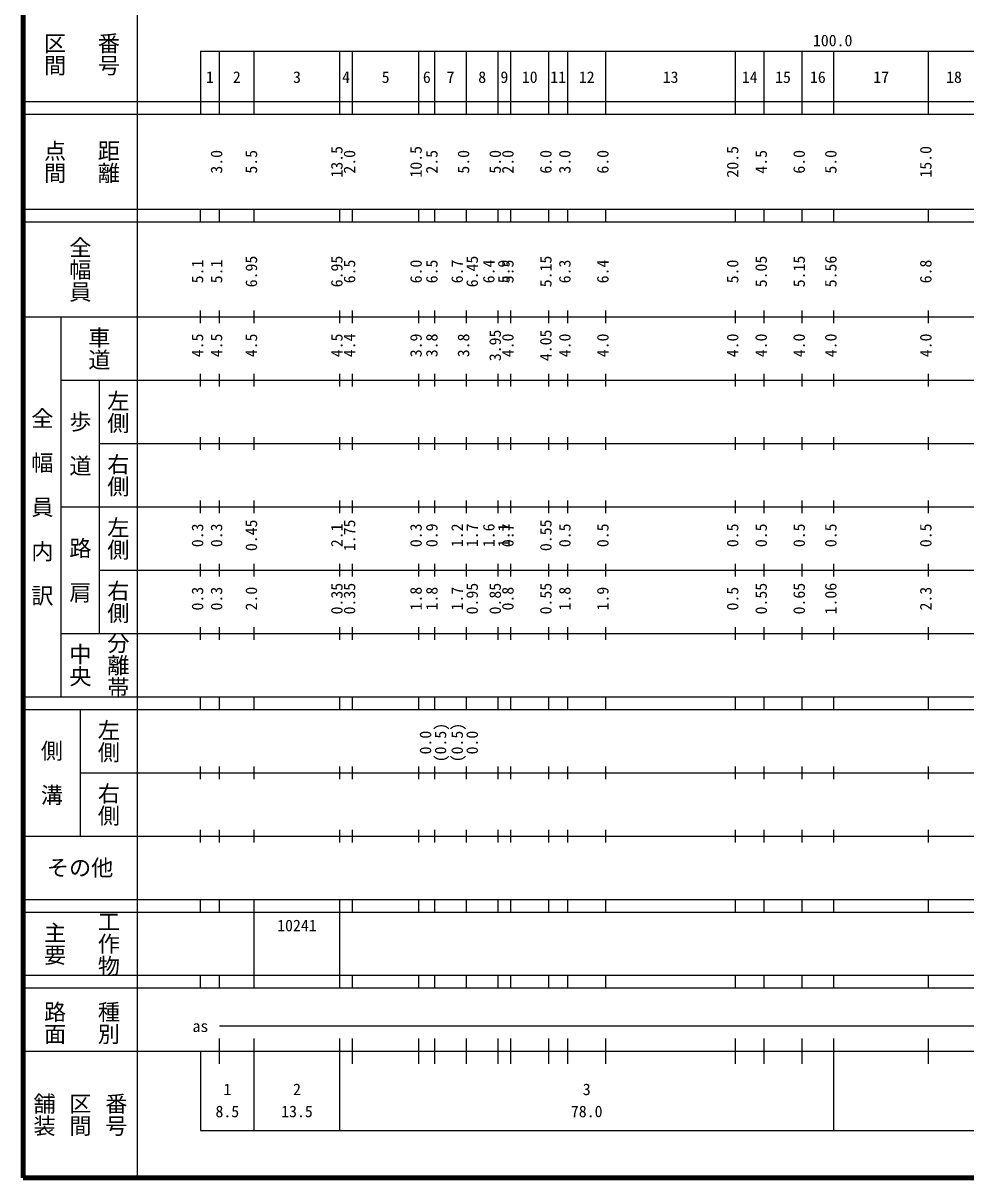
# Model space of a CAD drawing. Units: millimetres on the paper. Extents: x 40 to 680, y 20 to 380.
# Drawn here: x 40 to 188.9, y 20 to 202.4 of the extents above; entities that cross this region are included whole.
import ezdxf
from ezdxf.enums import TextEntityAlignment as Align

# ---------------------------------------------------------------- set-up
doc = ezdxf.new("R2010")
doc.units = ezdxf.units.MM
doc.layers.add('S-TTL', color=2, linetype='Continuous', lineweight=140)
doc.layers.add('S-TTL-BAND', color=7, linetype='Continuous', lineweight=25)
doc.styles.add('@ＭＳ ゴシック', font='')
doc.styles.add('ＭＳ ゴシック', font='')
doc.styles.get('@ＭＳ ゴシック').set_extended_font_data('@MS Gothic')
doc.styles.get('ＭＳ ゴシック').set_extended_font_data('MS Gothic')

msp = doc.modelspace()

# ---------------------------------------------------------------- linework, layer by layer
at = {"layer": 'S-TTL'}
for p, q in [((40, 380), (40, 20)), ((40, 20), (680, 20))]:
    msp.add_line(p, q, dxfattribs=at)
at = {"layer": 'S-TTL-BAND'}
for p, q in [((58, 370), (58, 20)), ((68, 198), (579, 198)), ((68, 198), (68, 188)), ((71, 188), (71, 198)), ((76.5, 188), (76.5, 198)), ((90, 188), (90, 198)), ((92, 188), (92, 198)), ((102.5, 188), (102.5, 198)), ((105, 188), (105, 198)), ((110, 188), (110, 198)), ((115, 188), (115, 198)), ((117, 188), (117, 198)), ((123, 188), (123, 198)), ((126, 188), (126, 198)), ((132, 188), (132, 198)), ((152.5, 188), (152.5, 198)), ((157, 188), (157, 198)), ((163, 188), (163, 198)), ((168, 188), (168, 198)), ((183, 188), (183, 198)), ((40, 190), (579, 190)), ((40, 188), (579, 188)), ((40, 173), (579, 173)), ((68, 171), (68, 173)), ((71, 171), (71, 173)), ((76.5, 171), (76.5, 173)), ((90, 171), (90, 173)), ((92, 171), (92, 173)), ((102.5, 171), (102.5, 173)), ((105, 171), (105, 173)), ((110, 171), (110, 173)), ((115, 171), (115, 173)), ((117, 171), (117, 173)), ((123, 171), (123, 173)), ((126, 171), (126, 173)), ((132, 171), (132, 173)), ((152.5, 171), (152.5, 173)), ((157, 171), (157, 173)), ((163, 171), (163, 173)), ((168, 171), (168, 173)), ((183, 171), (183, 173)), ((40, 171), (579, 171)), ((68, 155), (68, 157)), ((71, 155), (71, 157)), ((76.5, 155), (76.5, 157)), ((90, 155), (90, 157)), ((92, 155), (92, 157)), ((102.5, 155), (102.5, 157)), ((105, 155), (105, 157)), ((110, 155), (110, 157)), ((115, 155), (115, 157)), ((117, 155), (117, 157)), ((123, 155), (123, 157)), ((126, 155), (126, 157)), ((132, 155), (132, 157)), ((152.5, 155), (152.5, 157)), ((157, 155), (157, 157)), ((163, 155), (163, 157)), ((168, 155), (168, 157)), ((183, 155), (183, 157)), ((40, 156), (579, 156)), ((46, 96), (46, 156)), ((46, 146), (579, 146)), ((52, 146), (52, 106)), ((68, 145), (68, 147)), ((71, 145), (71, 147)), ((76.5, 145), (76.5, 147)), ((90, 145), (90, 147)), ((92, 145), (92, 147)), ((102.5, 145), (102.5, 147)), ((105, 145), (105, 147)), ((110, 145), (110, 147)), ((115, 145), (115, 147)), ((117, 145), (117, 147)), ((123, 145), (123, 147)), ((126, 145), (126, 147)), ((132, 145), (132, 147)), ((152.5, 145), (152.5, 147)), ((157, 145), (157, 147)), ((163, 145), (163, 147)), ((168, 145), (168, 147)), ((183, 145), (183, 147)), ((68, 135), (68, 137)), ((71, 135), (71, 137)), ((76.5, 135), (76.5, 137)), ((90, 135), (90, 137)), ((92, 135), (92, 137)), ((102.5, 135), (102.5, 137)), ((105, 135), (105, 137)), ((110, 135), (110, 137)), ((115, 135), (115, 137)), ((117, 135), (117, 137)), ((123, 135), (123, 137)), ((126, 135), (126, 137)), ((132, 135), (132, 137)), ((152.5, 135), (152.5, 137)), ((157, 135), (157, 137)), ((163, 135), (163, 137)), ((168, 135), (168, 137)), ((183, 135), (183, 137)), ((52, 136), (579, 136)), ((46, 126), (579, 126)), ((68, 125), (68, 127)), ((71, 125), (71, 127)), ((76.5, 125), (76.5, 127)), ((90, 125), (90, 127)), ((92, 125), (92, 127)), ((102.5, 125), (102.5, 127)), ((105, 125), (105, 127)), ((110, 125), (110, 127)), ((115, 125), (115, 127)), ((117, 125), (117, 127)), ((123, 125), (123, 127)), ((126, 125), (126, 127)), ((132, 125), (132, 127)), ((152.5, 125), (152.5, 127)), ((157, 125), (157, 127)), ((163, 125), (163, 127)), ((168, 125), (168, 127)), ((183, 125), (183, 127)), ((68, 115), (68, 117)), ((71, 115), (71, 117)), ((76.5, 115), (76.5, 117)), ((90, 115), (90, 117)), ((92, 115), (92, 117)), ((102.5, 115), (102.5, 117)), ((105, 115), (105, 117)), ((110, 115), (110, 117)), ((115, 115), (115, 117)), ((117, 115), (117, 117)), ((123, 115), (123, 117)), ((126, 115), (126, 117)), ((132, 115), (132, 117)), ((152.5, 115), (152.5, 117)), ((157, 115), (157, 117)), ((163, 115), (163, 117)), ((168, 115), (168, 117)), ((183, 115), (183, 117)), ((52, 116), (579, 116)), ((46, 106), (579, 106)), ((68, 105), (68, 107)), ((71, 105), (71, 107)), ((76.5, 105), (76.5, 107)), ((90, 105), (90, 107)), ((92, 105), (92, 107)), ((102.5, 105), (102.5, 107)), ((105, 105), (105, 107)), ((110, 105), (110, 107)), ((115, 105), (115, 107)), ((117, 105), (117, 107)), ((123, 105), (123, 107)), ((126, 105), (126, 107)), ((132, 105), (132, 107)), ((152.5, 105), (152.5, 107)), ((157, 105), (157, 107)), ((163, 105), (163, 107)), ((168, 105), (168, 107)), ((183, 105), (183, 107)), ((40, 96), (579, 96)), ((68, 94), (68, 96)), ((71, 94), (71, 96)), ((76.5, 94), (76.5, 96)), ((90, 94), (90, 96)), ((92, 94), (92, 96)), ((102.5, 94), (102.5, 96)), ((105, 94), (105, 96)), ((110, 94), (110, 96)), ((115, 94), (115, 96)), ((117, 94), (117, 96)), ((123, 94), (123, 96)), ((126, 94), (126, 96)), ((132, 94), (132, 96)), ((152.5, 94), (152.5, 96)), ((157, 94), (157, 96)), ((163, 94), (163, 96)), ((168, 94), (168, 96)), ((183, 94), (183, 96)), ((40, 94), (579, 94)), ((49, 94), (49, 74)), ((49, 84), (579, 84)), ((68, 83), (68, 85)), ((71, 83), (71, 85)), ((76.5, 83), (76.5, 85)), ((90, 83), (90, 85)), ((92, 83), (92, 85)), ((102.5, 83), (102.5, 85)), ((105, 83), (105, 85)), ((110, 83), (110, 85)), ((115, 83), (115, 85)), ((117, 83), (117, 85)), ((123, 83), (123, 85)), ((126, 83), (126, 85)), ((132, 83), (132, 85)), ((152.5, 83), (152.5, 85)), ((157, 83), (157, 85)), ((163, 83), (163, 85)), ((168, 83), (168, 85)), ((183, 83), (183, 85)), ((68, 73), (68, 75)), ((71, 73), (71, 75)), ((76.5, 73), (76.5, 75)), ((90, 73), (90, 75)), ((92, 73), (92, 75)), ((102.5, 73), (102.5, 75)), ((105, 73), (105, 75)), ((110, 73), (110, 75)), ((115, 73), (115, 75)), ((117, 73), (117, 75)), ((123, 73), (123, 75)), ((126, 73), (126, 75)), ((132, 73), (132, 75)), ((152.5, 73), (152.5, 75)), ((157, 73), (157, 75)), ((163, 73), (163, 75)), ((168, 73), (168, 75)), ((183, 73), (183, 75)), ((40, 74), (579, 74)), ((40, 64), (579, 64)), ((68, 62), (68, 64)), ((71, 62), (71, 64)), ((76.5, 62), (76.5, 64)), ((90, 62), (90, 64)), ((92, 62), (92, 64)), ((102.5, 62), (102.5, 64)), ((105, 62), (105, 64)), ((110, 62), (110, 64)), ((115, 62), (115, 64)), ((117, 62), (117, 64)), ((123, 62), (123, 64)), ((126, 62), (126, 64)), ((132, 62), (132, 64)), ((152.5, 62), (152.5, 64)), ((157, 62), (157, 64)), ((163, 62), (163, 64)), ((168, 62), (168, 64)), ((183, 62), (183, 64)), ((40, 62), (579, 62)), ((76.5, 52), (76.5, 62)), ((90, 52), (90, 62)), ((40, 52), (579, 52)), ((68, 50), (68, 52)), ((71, 50), (71, 52)), ((76.5, 50), (76.5, 52)), ((90, 50), (90, 52)), ((92, 50), (92, 52)), ((102.5, 50), (102.5, 52)), ((105, 50), (105, 52)), ((110, 50), (110, 52)), ((115, 50), (115, 52)), ((117, 50), (117, 52)), ((123, 50), (123, 52)), ((126, 50), (126, 52)), ((132, 50), (132, 52)), ((152.5, 50), (152.5, 52)), ((157, 50), (157, 52)), ((163, 50), (163, 52)), ((168, 50), (168, 52)), ((183, 50), (183, 52)), ((40, 50), (579, 50)), ((71, 44), (561, 44)), ((71, 38), (71, 42)), ((76.5, 27.5), (76.5, 42)), ((90, 27.5), (90, 42)), ((92, 38), (92, 42)), ((102.5, 38), (102.5, 42)), ((105, 38), (105, 42)), ((110, 38), (110, 42)), ((115, 38), (115, 42)), ((117, 38), (117, 42)), ((123, 38), (123, 42)), ((126, 38), (126, 42)), ((132, 38), (132, 42)), ((152.5, 38), (152.5, 42)), ((157, 38), (157, 42)), ((163, 38), (163, 42)), ((168, 27.5), (168, 42)), ((183, 38), (183, 42)), ((40, 40), (579, 40)), ((68, 40), (68, 27.5)), ((68, 27.5), (579, 27.5))]:
    msp.add_line(p, q, dxfattribs=at)

# ---------------------------------------------------------------- texts
at = {"layer": 'S-TTL-BAND', "style": '@ＭＳ ゴシック'}
for s, p in [('番号', (53.5, 197.5)), ('区間', (45, 197.5)), ('点間', (45, 180.5)), ('距離', (53.5, 180.5)), ('全幅員', (49, 163.5)), ('車道', (52, 151)), ('左側', (55, 141)), ('全\u3000幅\u3000員\u3000内\u3000訳', (43, 126)), ('歩\u3000道', (49, 136)), ('右側', (55, 131)), ('左側', (55, 121)), ('路\u3000肩', (49, 116)), ('右側', (55, 111)), ('分離帯', (55, 101)), ('中央', (49, 101)), ('左側', (53.5, 89)), ('側\u3000溝', (44.5, 84)), ('右側', (53.5, 79)), ('主要', (45, 57)), ('工作物', (53.5, 57)), ('路面', (45, 44.5)), ('種別', (53.5, 44.5)), ('舗装', (43.333, 30)), ('区間', (49, 30)), ('番号', (54.667, 30))]:
    msp.add_text(s, height=2.566, rotation=270, dxfattribs=at).set_placement(p, align=Align.MIDDLE_CENTER)
at = {"layer": 'S-TTL-BAND', "style": 'ＭＳ ゴシック'}
for s, p in [('100.0', (167.844, 198.195)), ('1', (69.5, 192.405)), ('2', (73.75, 192.405)), ('3', (83.25, 192.405)), ('4', (91, 192.405)), ('5', (97.25, 192.405)), ('6', (103.75, 192.405)), ('7', (107.5, 192.405)), ('8', (112.5, 192.405)), ('9', (116, 192.405)), ('10', (120, 192.405)), ('11', (124.5, 192.405)), ('12', (129, 192.405)), ('13', (142.25, 192.405)), ('14', (154.75, 192.405)), ('15', (160, 192.405)), ('16', (165.5, 192.405)), ('17', (175.5, 192.405)), ('18', (187, 192.405)), ('as', (68, 42.5)), ('1', (72.25, 32.523)), ('2', (83.25, 32.523)), ('3', (129, 32.523)), ('8.5', (72.25, 29.033)), ('13.5', (83.25, 29.033)), ('78.0', (129, 29.033))]:
    msp.add_text(s, height=1.833, dxfattribs=at).set_placement(p, align=Align.BOTTOM_CENTER)
for s, p in [('13.5', (91, 180.5)), ('10.5', (103.5, 180.5)), ('20.5', (153.5, 180.5)), ('15.0', (184, 180.5)), ('3.0', (72, 180.5)), ('5.5', (77.5, 180.5)), ('2.0', (93, 180.5)), ('2.5', (106, 180.5)), ('5.0', (111, 180.5)), ('5.0', (116, 180.5)), ('2.0', (118, 180.5)), ('6.0', (124, 180.5)), ('3.0', (127, 180.5)), ('6.0', (133, 180.5)), ('4.5', (158, 180.5)), ('6.0', (164, 180.5)), ('5.0', (169, 180.5)), ('5.1', (69, 163.174)), ('5.1', (72, 163.174)), ('6.95', (77.5, 163.174)), ('6.95', (91, 163.174)), ('6.5', (93, 163.174)), ('6.0', (103.5, 163.174)), ('6.5', (106, 163.174)), ('6.7', (110, 163.174)), ('6.45', (112.37, 163.174)), ('6.4', (115, 163.174)), ('5.9', (117.37, 163.174)), ('5.5', (118, 163.174)), ('5.15', (124, 163.174)), ('6.3', (127, 163.174)), ('6.4', (133, 163.174)), ('5.0', (153.5, 163.174)), ('5.05', (158, 163.174)), ('5.15', (164, 163.174)), ('5.56', (169, 163.174)), ('6.8', (184, 163.174)), ('4.4', (93, 151.5)), ('3.9', (103.5, 151.5)), ('3.8', (106, 151.5)), ('3.8', (111, 151.5)), ('3.95', (116, 151.5)), ('4.0', (118, 151.5)), ('4.05', (124, 151.5)), ('4.0', (127, 151.5)), ('4.0', (133, 151.5)), ('4.0', (153.5, 151.5)), ('4.0', (158, 151.5)), ('4.0', (164, 151.5)), ('4.0', (169, 151.5)), ('4.0', (184, 151.5)), ('4.5', (69, 151.5)), ('4.5', (72, 151.5)), ('4.5', (77.5, 151.5)), ('4.5', (91, 151.5)), ('0.3', (69, 121.5)), ('0.3', (72, 121.5)), ('0.45', (77.5, 121.5)), ('2.1', (91, 121.5)), ('1.75', (93, 121.5)), ('0.3', (103.5, 121.5)), ('0.9', (106, 121.5)), ('1.2', (110, 121.5)), ('1.7', (112.37, 121.5)), ('1.6', (115, 121.5)), ('1.1', (117.37, 121.5)), ('0.7', (118, 121.5)), ('0.55', (124, 121.5)), ('0.5', (127, 121.5)), ('0.5', (133, 121.5)), ('0.5', (153.5, 121.5)), ('0.5', (158, 121.5)), ('0.5', (164, 121.5)), ('0.5', (169, 121.5)), ('0.5', (184, 121.5)), ('0.3', (69, 111.5)), ('0.3', (72, 111.5)), ('2.0', (77.5, 111.5)), ('0.35', (91, 111.5)), ('0.35', (93, 111.5)), ('1.8', (103.5, 111.5)), ('1.8', (106, 111.5)), ('1.7', (110, 111.5)), ('0.95', (112.37, 111.5)), ('0.85', (116, 111.5)), ('0.8', (118, 111.5)), ('0.55', (124, 111.5)), ('1.8', (127, 111.5)), ('1.9', (133, 111.5)), ('0.5', (153.5, 111.5)), ('0.55', (158, 111.5)), ('0.65', (164, 111.5)), ('1.06', (169, 111.5)), ('2.3', (184, 111.5)), ('(0.5)', (107.37, 88.764)), ('(0.5)', (110, 88.764)), ('0.0', (105, 88.764)), ('0.0', (112.37, 88.764))]:
    msp.add_text(s, height=1.833, rotation=90, dxfattribs=at).set_placement(p, align=Align.BOTTOM_CENTER)
msp.add_text('その他', height=2.566, dxfattribs=at).set_placement((49, 69), align=Align.MIDDLE_CENTER)
msp.add_text('10241', height=1.833, dxfattribs=at).set_placement((80.125, 58.405), align=Align.BOTTOM_LEFT)

doc.saveas('drawing.dxf')
